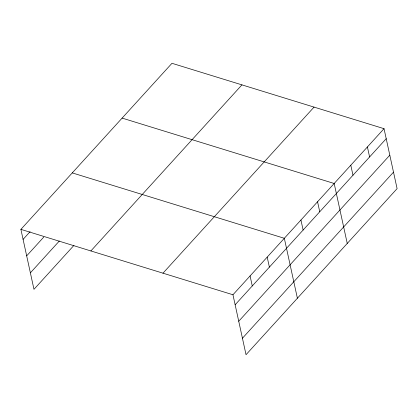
<?xml version="1.0" encoding="UTF-8"?>
<svg xmlns="http://www.w3.org/2000/svg" width="418" height="418" viewBox="0 0 418 418"><rect width="100%" height="100%" fill="white"/><g stroke="black" fill="none" stroke-linecap="round" stroke-linejoin="round"><path stroke-width="0.63" d="M73.923 245.403L33.973 289.319L20.9 229.367L171.97 63.296L384.027 128.681L397.1 188.633L246.03 354.704L232.957 294.758L384.027 128.681M23.084 239.383L30.106 231.666M26.679 255.863L43.796 237.043M30.378 272.839L59.351 240.987M90.878 250.946L241.949 84.87M162.978 273.179L314.049 107.102M235.146 304.774L386.211 138.698M238.735 321.249L389.806 155.177M242.44 338.23L393.505 172.153M122.119 118.101L334.175 183.486L347.248 243.438M72.262 172.9L284.324 238.291L297.397 298.243M20.9 229.367L232.957 294.758M367.412 146.948L369.596 156.969M350.791 165.22L352.98 175.236M317.56 201.753L319.744 211.769M300.939 220.025L303.123 230.041M267.201 257.112L269.385 267.128M250.079 275.932L252.263 285.954"/></g></svg>
